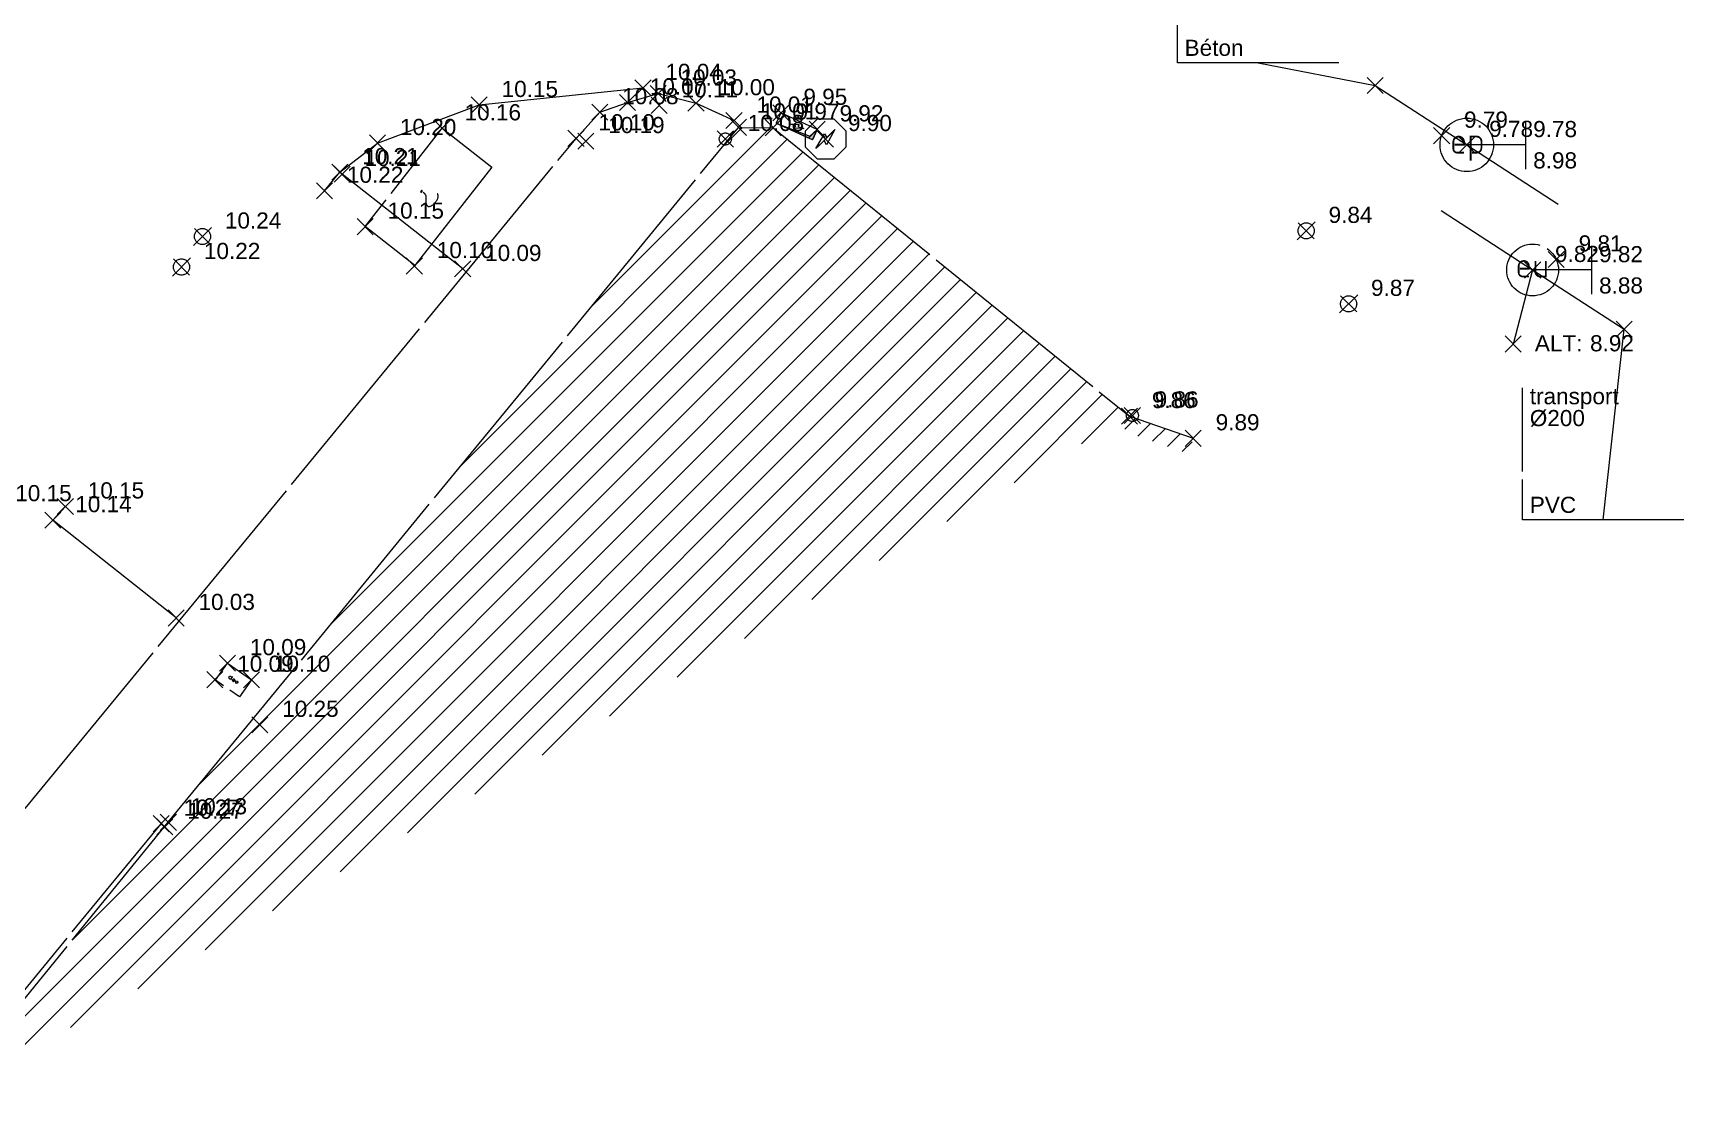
# Model space of a CAD drawing. Header units: metres. Extents: x 1232176 to 1232774, y 7198915 to 7199601.
# Drawn here: x 1232723.66 to 1232744.13, y 7199547.95 to 7199561.21 of the extents above; entities that cross this region are included whole.
import ezdxf
from ezdxf.enums import TextEntityAlignment as Align

# ---------------------------------------------------------------- set-up
doc = ezdxf.new("R2010")
doc.units = ezdxf.units.M
doc.header["$PDMODE"] = 3
doc.header["$PDSIZE"] = 0.1
for name, pattern in [('LL_0822', [2.5, 2.5, 0]), ('ML_2577', [2.5, 2.5, 0]), ('RL_1105', [2.5, 2.5, 0]), ('SL_1144', [2.5, 2.5, 0]), ('Socle_Continu', [2.5, 2.5, 0])]:
    doc.linetypes.add(name, pattern=pattern)
for name, color, linetype, lineweight in [('BATIH_SCS', 201, 'Socle_Continu', 13), ('CLOTH_SCS', 212, 'Socle_Continu', 13), ('CLOTU_SCS', 212, 'Socle_Continu', 13), ('EAUPO_SCS', 140, 'Socle_Continu', 13), ('ELECT_SCS', 1, 'Socle_Continu', 13), ('INDET_SCS', 7, 'Socle_Continu', 13), ('MARQU_PSS', 7, 'Socle_Continu', 13), ('SIGTA_SCI', 7, 'Socle_Continu', 13), ('SIGTO_SCI', 255, 'Socle_Continu', 13), ('VOIRI_SCS', 7, 'Socle_Continu', 13)]:
    doc.layers.add(name, color=color, linetype=linetype, lineweight=lineweight)
for name, color, linetype, lineweight, true_color in [('BATIM_SCS', 7, 'Socle_Continu', 13, 0xdf7fff), ('EAUPL_PSI', 5, 'Socle_Continu', 13, 0x0000ff), ('EAUPL_PSS', 5, 'Socle_Continu', 13, 0x0000ff), ('EAUPL_SCI', 5, 'Socle_Continu', 13, 0x0000ff), ('EAUPL_SCS', 5, 'Socle_Continu', 13, 0x0000ff), ('EAUPL_SCT', 5, 'Socle_Continu', 13, 0x0000ff), ('EAUUS_PSI', 7, 'Socle_Continu', 13, 0x7f3f00), ('EAUUS_SCI', 7, 'Socle_Continu', 13, 0x7f3f00), ('EAUUS_SCS', 7, 'Socle_Continu', 13, 0x7f3f00), ('EAUUS_SCT', 7, 'Socle_Continu', 13, 0x7f3f00)]:
    doc.layers.add(name, color=color, linetype=linetype, lineweight=lineweight, true_color=true_color)
doc.styles.add('Reseaux', font='arial.ttf')
doc.styles.get("Standard").update_dxf_attribs({"font": 'arial.ttf'})
doc.linetypes.add('BL_0101', pattern='A,3,-0.2,0.2,-0.381,["ep",Standard,S=0.254,R=0,X=-0.2,Y=-0.1],-0.381,0.2,-0.2', length=4.562)
doc.linetypes.add('CL_0181', pattern='A,3,-0.15,0.4,-0.381,["eu",Standard,S=0.254,R=0,X=-0.2,Y=-0.1],-0.381,0.4,-0.15', length=4.862)

# ---------------------------------------------------------------- blocks, each defined once
blk = doc.blocks.new('YP_1521')
at = {"layer": 'SIGTO_SCI', "color": 7, "linetype": 'Socle_Continu'}
blk.add_point((0, 0), dxfattribs=at)
at = {"layer": 'SIGTA_SCI', "linetype": 'Socle_Continu'}
blk.add_attdef('ALT', (0.278, 0.099), '', height=0.2, dxfattribs=at)
at = {"layer": 'SIGTA_SCI', "linetype": 'Socle_Continu', "flags": 9}
blk.add_attdef('CALQUE_ALT', (1.69, -1.18), '', height=0.2, dxfattribs=at)
at = {"layer": 'SIGTO_SCI', "linetype": 'Socle_Continu', "flags": 9}
for tag, p in [('ID', (1.69, 0.105)), ('NATURE', (1.69, -0.216)), ('FAMILLE', (1.69, -0.538)), ('CALQUE', (1.69, -0.859)), ('PCRS', (1.69, -1.823))]:
    blk.add_attdef(tag, p, '', height=0.2, dxfattribs=at)
blk = doc.blocks.new('AP_0001')
at = {"layer": 'EAUPO_SCS', "linetype": 'Socle_Continu'}
blk.add_line((0.113, 0.113), (-0.113, -0.113), dxfattribs=at)
blk.add_circle((0, 0), 0.1, dxfattribs=at)
at = {"layer": 'EAUPO_SCS', "linetype": 'Socle_Continu', "flags": 9}
for tag, p in [('ID', (0.809, 0.507)), ('NATURE', (0.809, 0.186)), ('FAMILLE', (0.809, -0.135)), ('CALQUE', (0.809, -0.456)), ('PCRS', (0.809, -0.778))]:
    blk.add_attdef(tag, p, '', height=0.2, dxfattribs=at)
blk = doc.blocks.new('KP_0764')
at = {"layer": 'INDET_SCS', "linetype": 'Socle_Continu', "flags": 128}
blk.add_lwpolyline([(0, 1), (1, 1), (1, 0), (0, 0)], close=True, dxfattribs=at)
blk.add_lwpolyline([(0.437, 0.578, -1), (0.562, 0.578, -0.209077), (0.53, 0.497, 0.201083), (0.5, 0.426), (0.5, 0.391)], format="xyb", dxfattribs=at)
at = {"layer": 'INDET_SCS', "linetype": 'Socle_Continu'}
blk.add_lwpolyline([(0.494, 0.365, 0.098491), (0.493, 0.362, 0.098491), (0.492, 0.359, 0.098491), (0.493, 0.356, 0.098491), (0.494, 0.354, 0.098491), (0.497, 0.352, 0.098491), (0.5, 0.352, 0.098491), (0.503, 0.352, 0.098491), (0.506, 0.354, 0.098491), (0.507, 0.356, 0.098491), (0.508, 0.359, 0.098491), (0.507, 0.362, 0.098491), (0.506, 0.365, 0.098491), (0.503, 0.367, 0.098491), (0.5, 0.367, 0.098491), (0.497, 0.367, 0.098491)], format="xyb", close=True, dxfattribs=at)
blk.add_lwpolyline([(0.494, 0.365, 0.098491), (0.493, 0.362, 0.098491), (0.492, 0.359, 0.098491), (0.493, 0.356, 0.098491), (0.494, 0.354, 0.098491), (0.497, 0.352, 0.098491), (0.5, 0.352, 0.098491), (0.503, 0.352, 0.098491), (0.506, 0.354, 0.098491), (0.507, 0.356, 0.098491), (0.508, 0.359, 0.098491), (0.507, 0.362, 0.098491), (0.506, 0.365, 0.098491), (0.503, 0.367, 0.098491), (0.5, 0.367, 0.098491), (0.497, 0.367, 0.098491)], format="xyb", close=True, dxfattribs=at)
at = {"layer": 'INDET_SCS', "linetype": 'Socle_Continu', "flags": 9}
for tag, p in [('ID', (1.453, 0.86)), ('NATURE', (1.453, 0.539)), ('FAMILLE', (1.453, 0.218)), ('CALQUE', (1.453, -0.103)), ('PCRS', (1.453, -0.425))]:
    blk.add_attdef(tag, p, '', height=0.2, dxfattribs=at)
blk = doc.blocks.new('AP_0009')
at = {"layer": 'EAUPO_SCS', "linetype": 'Socle_Continu', "flags": 128}
blk.add_lwpolyline([(1, 0), (0, 0), (0, 1), (1, 1)], close=True, dxfattribs=at)
at = {"layer": 'EAUPO_SCS', "linetype": 'Socle_Continu', "const_width": 0.0132, "flags": 128}
for points in [[(0.366, 0.559, -0.408207), (0.401, 0.525), (0.401, 0.441), (0.352, 0.441, -1.002527), (0.352, 0.5)], [(0.54, 0.441), (0.49, 0.441, -0.408864), (0.46, 0.47), (0.46, 0.52, -0.99952), (0.54, 0.52), (0.54, 0.5), (0.46, 0.5)], [(0.599, 0.381), (0.599, 0.559), (0.643, 0.559, -0.410969), (0.678, 0.525), (0.678, 0.475, -0.406349), (0.643, 0.441), (0.599, 0.441)]]:
    blk.add_lwpolyline(points, format="xyb", dxfattribs=at)
for points in [[(0.332, 0.559), (0.366, 0.559)], [(0.401, 0.5), (0.352, 0.5)]]:
    blk.add_lwpolyline(points, dxfattribs=at)
at = {"layer": 'EAUPO_SCS', "linetype": 'Socle_Continu', "flags": 9}
for tag, p in [('NATURE', (1.244, 0.525)), ('ID', (1.244, 0.846)), ('CALQUE', (1.244, -0.118)), ('FAMILLE', (1.244, 0.204)), ('PCRS', (1.244, -0.439))]:
    blk.add_attdef(tag, p, '', height=0.2, dxfattribs=at)
blk = doc.blocks.new('FP_0401')
at = {"layer": 'ELECT_SCS', "linetype": 'Socle_Continu', "flags": 128}
blk.add_lwpolyline([(-0.25, -0.102), (-0.25, 0.102), (-0.102, 0.25), (0.102, 0.25), (0.25, 0.102), (0.25, -0.102), (0.102, -0.25), (-0.102, -0.25)], close=True, dxfattribs=at)
blk.add_lwpolyline([(-0.119, -0.115), (-0.014, 0.066), (0.015, 0.019), (0.115, 0.117), (0.012, -0.071), (-0.016, -0.017), (-0.119, -0.115)], dxfattribs=at)
at = {"layer": 'ELECT_SCS', "linetype": 'Socle_Continu', "flags": 9}
for tag, p in [('ID', (0.777, 0.549)), ('NATURE', (0.777, 0.228)), ('FAMILLE', (0.777, -0.094)), ('CALQUE', (0.777, -0.415)), ('PCRS', (0.777, -0.736))]:
    blk.add_attdef(tag, p, '', height=0.2, dxfattribs=at)
blk = doc.blocks.new('FP_0406')
at = {"layer": 'ELECT_SCS', "linetype": 'Socle_Continu'}
blk.add_hatch(color=256, dxfattribs=at).paths.add_polyline_path([(0, 0), (0, 0.286), (1, 0.286), (0.1, 0.229)])
at = {"layer": 'ELECT_SCS', "linetype": 'Socle_Continu', "flags": 128}
blk.add_lwpolyline([(0, 0.286), (0, 0), (1, 0), (1, 0.286)], close=True, dxfattribs=at)
at = {"layer": 'ELECT_SCS', "linetype": 'Socle_Continu'}
blk.add_lwpolyline([(0, 0), (0, 0.286), (1, 0.286), (0.1, 0.229)], close=True, dxfattribs=at)
at = {"layer": 'ELECT_SCS', "linetype": 'Socle_Continu', "flags": 128}
blk.add_lwpolyline([(0.689, 0.161), (0.466, 0.074), (0.473, 0.136), (0.314, 0.12), (0.54, 0.215), (0.526, 0.147), (0.689, 0.161)], dxfattribs=at)
at = {"layer": 'ELECT_SCS', "linetype": 'Socle_Continu', "flags": 9}
for tag, p in [('ID', (1.244, 0.678)), ('NATURE', (1.244, 0.357)), ('FAMILLE', (1.244, 0.035)), ('CALQUE', (1.244, -0.286)), ('PCRS', (1.244, -0.607))]:
    blk.add_attdef(tag, p, '', height=0.2, dxfattribs=at)
blk = doc.blocks.new('CP_0161')
at = {"layer": 'EAUUS_SCS', "linetype": 'Socle_Continu', "const_width": 0.0333, "flags": 128}
for points in [[(-0.071, -0.125), (-0.195, -0.125, -0.405328), (-0.27, -0.05), (-0.27, 0.075, -0.999132), (-0.071, 0.075), (-0.071, 0.025), (-0.245, 0.025)], [(0.054, 0.175), (0.054, -0.038, 0.410802), (0.141, -0.125), (0.253, -0.125), (0.253, 0.175)]]:
    blk.add_lwpolyline(points, format="xyb", dxfattribs=at)
at = {"layer": 'EAUUS_SCS', "linetype": 'Socle_Continu'}
blk.add_circle((0, 0), 0.5, dxfattribs=at)
at = {"layer": 'EAUUS_SCS', "linetype": 'Socle_Continu', "flags": 9}
for tag, p in [('ID', (0.989, 0.577)), ('NATURE', (0.989, 0.255)), ('FAMILLE', (0.989, -0.066)), ('CALQUE', (0.989, -0.387)), ('PCRS', (0.989, -0.709)), ('TYPE', (0.989, -1.03))]:
    blk.add_attdef(tag, p, '', height=0.2, dxfattribs=at)
blk = doc.blocks.new('BP_2058')
at = {"layer": 'EAUPL_PSS', "linetype": 'Socle_Continu'}
blk.add_circle((0, 0), 0.075, dxfattribs=at)
at = {"layer": 'EAUPL_PSS', "linetype": 'Socle_Continu', "flags": 9}
for tag, p in [('ID', (0.501, -0.1)), ('NATURE', (0.501, -0.421)), ('FAMILLE', (0.501, -0.742)), ('CALQUE', (0.501, -1.064)), ('PCRS', (0.501, -1.385))]:
    blk.add_attdef(tag, p, '', height=0.2, dxfattribs=at)
blk = doc.blocks.new('BP_2051')
at = {"layer": 'EAUPL_PSI', "linetype": 'Socle_Continu'}
blk.add_line((0.733, 0), (0, 0), dxfattribs=at)
at = {"layer": 'EAUPL_PSI', "linetype": 'Socle_Continu', "flags": 128}
blk.add_lwpolyline([(0.733, -0.3), (0.733, 0.3)], dxfattribs=at)
at = {"layer": 'EAUPL_PSI', "linetype": 'Socle_Continu'}
blk.add_point((0, 0), dxfattribs=at)
for tag, p in [('TAMPON', (0.824, 0.196)), ('RADIER', (0.824, -0.192))]:
    blk.add_attdef(tag, text='', height=0.2, dxfattribs=at).set_placement(p, align=Align.MIDDLE_LEFT)
at = {"layer": 'EAUPL_PSI', "linetype": 'Socle_Continu', "style": 'Reseaux', "flags": 9}
for tag, p in [('ID', (2.428, 0.07)), ('NATURE', (2.428, -0.251))]:
    blk.add_attdef(tag, p, '', height=0.2, dxfattribs=at)
at = {"layer": 'EAUPL_PSI', "linetype": 'Socle_Continu', "flags": 9}
for tag, p in [('FAMILLE', (2.428, -0.573)), ('CALQUE', (2.428, -0.894))]:
    blk.add_attdef(tag, p, '', height=0.2, dxfattribs=at)
blk = doc.blocks.new('*U94')
at = {"layer": 'EAUPL_SCI', "linetype": 'Socle_Continu'}
blk.add_line((-1.451, 0.281), (0, 0), dxfattribs=at)
at = {"layer": 'EAUPL_SCI', "linetype": 'Socle_Continu', "flags": 128}
blk.add_lwpolyline([(-0.451, 0.281), (-2.451, 0.281), (-2.451, 1.92)], dxfattribs=at)
at = {"layer": 'EAUPL_SCI', "linetype": 'Socle_Continu'}
blk.add_point((0, 0), dxfattribs=at)
for tag, p in [('TYPE', (-2.362, 1.714)), ('DIAM', (-2.362, 1.444)), ('NBR', (-2.362, 1.166)), ('LARG', (-2.362, 0.9)), ('HAUT', (-2.362, 0.634)), ('MATER', (-2.362, 0.368))]:
    blk.add_attdef(tag, p, '', height=0.2, dxfattribs=at)
at = {"layer": 'EAUPL_SCI', "linetype": 'Socle_Continu', "flags": 9}
for tag, p in [('ID', (2.47, 1.418)), ('NATURE', (2.47, 1.097)), ('FAMILLE', (2.47, 0.776)), ('CALQUE', (2.47, 0.454))]:
    blk.add_attdef(tag, p, '', height=0.2, dxfattribs=at)
blk = doc.blocks.new('BP_0081')
at = {"layer": 'EAUPL_SCS', "linetype": 'Socle_Continu', "const_width": 0.02, "flags": 128}
for points in [[(-0.031, -0.087), (-0.106, -0.087, -0.424), (-0.151, -0.042), (-0.151, 0.033, -0.997785), (-0.031, 0.033), (-0.031, 0.003), (-0.136, 0.003)], [(0.044, -0.177), (0.044, 0.093), (0.112, 0.093, -0.410802), (0.164, 0.041), (0.164, -0.037, -0.396178), (0.112, -0.087), (0.059, -0.087)]]:
    blk.add_lwpolyline(points, format="xyb", dxfattribs=at)
at = {"layer": 'EAUPL_SCS', "linetype": 'Socle_Continu'}
blk.add_circle((0, 0), 0.3, dxfattribs=at)
at = {"layer": 'EAUPL_SCS', "linetype": 'Socle_Continu', "flags": 9}
for tag, p in [('ID', (0.731, 0.67)), ('NATURE', (0.731, 0.348)), ('FAMILLE', (0.731, 0.027)), ('CALQUE', (0.731, -0.294)), ('PCRS', (0.731, -0.615)), ('TYPE', (0.731, -0.937))]:
    blk.add_attdef(tag, p, '', height=0.2, dxfattribs=at)
blk = doc.blocks.new('*U95')
at = {"layer": 'EAUUS_SCI', "linetype": 'Socle_Continu'}
blk.add_line((-0.259, -2.363), (0, 0), dxfattribs=at)
at = {"layer": 'EAUUS_SCI', "linetype": 'Socle_Continu', "flags": 128}
blk.add_lwpolyline([(0.741, -2.363), (-1.259, -2.363), (-1.259, -0.725)], dxfattribs=at)
at = {"layer": 'EAUUS_SCI', "linetype": 'Socle_Continu'}
blk.add_point((0, 0), dxfattribs=at)
at = {"layer": 'EAUUS_SCI', "linetype": 'Socle_Continu', "flags": 9}
for tag, p in [('ID', (2.47, 1.418)), ('NATURE', (2.47, 1.097)), ('FAMILLE', (2.47, 0.776)), ('CALQUE', (2.47, 0.454))]:
    blk.add_attdef(tag, p, '', height=0.2, dxfattribs=at)
at = {"layer": 'EAUUS_SCI', "linetype": 'Socle_Continu'}
for tag, p in [('TYPE', (-1.17, -0.93)), ('DIAM', (-1.17, -1.2)), ('NBR', (-1.17, -1.479)), ('LARG', (-1.17, -1.744)), ('HAUT', (-1.17, -2.01)), ('MATER', (-1.17, -2.276))]:
    blk.add_attdef(tag, p, '', height=0.2, dxfattribs=at)
blk = doc.blocks.new('*U70')
at = {"layer": 'EAUUS_PSI', "linetype": 'Socle_Continu'}
blk.add_line((0.733, 0), (0, 0), dxfattribs=at)
at = {"layer": 'EAUUS_PSI', "linetype": 'Socle_Continu', "flags": 128}
blk.add_lwpolyline([(0.733, -0.3), (0.733, 0.3)], dxfattribs=at)
at = {"layer": 'EAUUS_PSI', "linetype": 'Socle_Continu'}
blk.add_point((0, 0), dxfattribs=at)
at = {"layer": 'EAUUS_PSI', "linetype": 'Socle_Continu', "style": 'Reseaux', "flags": 9}
for tag, p in [('ID', (2.525, 0.541)), ('NATURE', (2.525, 0.22))]:
    blk.add_attdef(tag, p, '', height=0.2, dxfattribs=at)
at = {"layer": 'EAUUS_PSI', "linetype": 'Socle_Continu'}
for tag, p in [('TAMPON', (0.824, 0.196)), ('RADIER', (0.824, -0.192))]:
    blk.add_attdef(tag, text='', height=0.2, dxfattribs=at).set_placement(p, align=Align.MIDDLE_LEFT)
at = {"layer": 'EAUUS_PSI', "linetype": 'Socle_Continu', "flags": 9}
for tag, p in [('FAMILLE', (2.525, -0.101)), ('CALQUE', (2.525, -0.423))]:
    blk.add_attdef(tag, p, '', height=0.2, dxfattribs=at)
blk = doc.blocks.new('CP_0169')
at = {"layer": 'EAUUS_SCI', "linetype": 'Socle_Continu'}
blk.add_point((0, 0), dxfattribs=at)
at = {"layer": 'EAUUS_SCI', "linetype": 'Socle_Continu', "insert": (0.268, 0.01), "char_height": 0.2, "attachment_point": 4}
blk.add_mtext_dynamic_manual_height_columns('\\pxql;ALT:', width=0.46273, gutter_width=1, heights=[0], dxfattribs=at)
at = {"layer": 'EAUUS_SCI', "linetype": 'Socle_Continu', "style": 'Reseaux', "flags": 9}
for tag, p in [('ID', (2.066, 0.187)), ('NATURE', (2.066, -0.134))]:
    blk.add_attdef(tag, p, '', height=0.2, dxfattribs=at)
at = {"layer": 'EAUUS_SCI', "linetype": 'Socle_Continu'}
blk.add_attdef('ALT', text='', height=0.2, dxfattribs=at).set_placement((0.952, 0.01), align=Align.MIDDLE_LEFT)
at = {"layer": 'EAUUS_SCI', "linetype": 'Socle_Continu', "flags": 9}
for tag, p in [('FAMILLE', (2.066, -0.456)), ('CALQUE', (2.066, -0.777)), ('TYPE', (2.066, -1.098)), ('PCRS', (2.066, -1.419))]:
    blk.add_attdef(tag, p, '', height=0.2, dxfattribs=at)

msp = doc.modelspace()

# ---------------------------------------------------------------- hatches: boundary and pattern name
at = {"layer": 'BATIH_SCS', "linetype": 'Socle_Continu'}
h = msp.add_hatch(dxfattribs=at)
h.set_pattern_fill('RL_1107', color=256, pattern_type=2)
h.set_pattern_definition([(45, (0, 0), (-0.176776695297, 0.176776695297), [])])
h.paths.add_polyline_path([(1232737.254, 7199556.461), (1232732.837, 7199560.035), (1232732.407, 7199560.039), (1232725.338, 7199551.428), (1232722.505, 7199547.95)])
at = {"layer": 'CLOTH_SCS', "linetype": 'Socle_Continu'}
h = msp.add_hatch(dxfattribs=at)
h.set_pattern_fill('SL_1144', color=256, pattern_type=2)
h.set_pattern_definition([(45, (0, 0), (-0.1237436867076, 0.1237436867076), [])])
h.paths.add_polyline_path([(1232737.254, 7199556.461), (1232737.188, 7199556.272), (1232737.979, 7199555.997), (1232738.045, 7199556.186)])

# ---------------------------------------------------------------- linework, layer by layer
at = {"layer": 'BATIM_SCS', "linetype": 'RL_1105'}
msp.add_polyline3d([(1232722.505, 7199547.95, 10.03), (1232725.338, 7199551.428, 10.13), (1232732.407, 7199560.039, 10.01), (1232732.837, 7199560.035, 9.97), (1232737.254, 7199556.461, 9.86)], dxfattribs=at)
at = {"layer": 'BATIM_SCS', "linetype": 'Socle_Continu'}
msp.add_polyline3d([(1232722.551, 7199548.017, 10.28), (1232722.499, 7199548.061, 10.27), (1232725.249, 7199551.411, 10.27), (1232725.295, 7199551.373, 10.27)], dxfattribs=at)
at = {"layer": 'CLOTU_SCS', "linetype": 'SL_1144'}
msp.add_polyline3d([(1232737.254, 7199556.461, 9.86), (1232738.045, 7199556.186, 9.89)], dxfattribs=at)
at = {"layer": 'EAUPL_SCT', "linetype": 'BL_0101'}
msp.add_polyline3d([(1232740.301, 7199560.557, 8.98), (1232741.436, 7199559.822, 8.98), (1232742.57, 7199559.088, 8.98)], dxfattribs=at)
at = {"layer": 'EAUUS_SCT', "linetype": 'CL_0181'}
for points in [[(1232741.117, 7199559.007, 8.88), (1232742.252, 7199558.272, 8.88), (1232743.387, 7199557.538, 8.88)], [(1232742.252, 7199558.272, 8.92), (1232742.012, 7199557.354, 8.92)]]:
    msp.add_polyline3d(points, dxfattribs=at)
at = {"layer": 'MARQU_PSS', "linetype": 'ML_2577'}
for points in [[(1232727.275, 7199559.253, 10.22), (1232727.464, 7199559.484, 10.21), (1232727.932, 7199559.845, 10.2), (1232729.193, 7199560.317, 10.15), (1232731.223, 7199560.528, 10.04)], [(1232728.988, 7199558.285, 10.09), (1232727.493, 7199559.46, 10.21)], [(1232725.435, 7199553.96, 10.03), (1232723.907, 7199555.173, 10.14), (1232724.062, 7199555.342, 10.15)]]:
    msp.add_polyline3d(points, dxfattribs=at)
at = {"layer": 'VOIRI_SCS', "linetype": 'LL_0822'}
msp.add_polyline3d([(1232721.912, 7199549.589, 9.93), (1232730.393, 7199559.903, 10.1), (1232730.687, 7199560.227, 10.08), (1232731.03, 7199560.346, 10.07), (1232731.411, 7199560.458, 10.03), (1232731.881, 7199560.338, 10), (1232732.352, 7199560.123, 10.01)], dxfattribs=at)

# ---------------------------------------------------------------- block references
at = {"layer": 'EAUPL_PSI', "linetype": 'Socle_Continu'}
ref = msp.add_blockref('BP_2051', (1232741.436, 7199559.822, 9.78), dxfattribs=at)
ref.add_attrib('TAMPON', '9.78', dxfattribs={"linetype": 'Socle_Continu', "height": 0.2}).set_placement((1232742.259, 7199560.018), align=Align.MIDDLE_LEFT)
ref.add_attrib('RADIER', '8.98', dxfattribs={"linetype": 'Socle_Continu', "height": 0.2}).set_placement((1232742.259, 7199559.63), align=Align.MIDDLE_LEFT)
at = {"layer": 'EAUPL_PSS'}
for p in [(1232732.244, 7199559.895, 10.08), (1232737.29, 7199556.469, 9.86)]:
    msp.add_blockref('BP_2058', p, dxfattribs=at)
at = {"layer": 'EAUPL_SCI', "linetype": 'Socle_Continu'}
ref = msp.add_blockref('*U94', (1232740.301, 7199560.557), dxfattribs=at)
ref.add_attrib('TYPE', 'transport', (1232737.938, 7199562.271), dxfattribs={"linetype": 'Socle_Continu', "height": 0.2})
ref.add_attrib('DIAM', 'Ø400', (1232737.938, 7199562.001), dxfattribs={"linetype": 'Socle_Continu', "height": 0.2})
ref.add_attrib('MATER', 'Béton', (1232737.938, 7199560.925), dxfattribs={"linetype": 'Socle_Continu', "height": 0.2})
at = {"layer": 'EAUPL_SCS', "linetype": 'Socle_Continu', "xscale": 1.104599200264792, "yscale": 1.104599200264792, "zscale": 1.104599200264792}
msp.add_blockref('BP_0081', (1232741.436, 7199559.822, 9.78), dxfattribs=at)
at = {"layer": 'EAUPO_SCS', "linetype": 'Socle_Continu'}
for p in [(1232739.445, 7199558.757, 9.84), (1232725.762, 7199558.687, 10.24), (1232725.502, 7199558.309, 10.22), (1232739.971, 7199557.852, 9.87)]:
    msp.add_blockref('AP_0001', p, dxfattribs=at)
at = {"layer": 'EAUPO_SCS', "linetype": 'Socle_Continu', "xscale": 0.3609930498049462, "yscale": 0.2585214441716456, "rotation": 145.1960629909605}
msp.add_blockref('AP_0009', (1232726.369, 7199553.194, 10.1), dxfattribs=at)
at = {"layer": 'EAUUS_PSI', "linetype": 'Socle_Continu'}
ref = msp.add_blockref('*U70', (1232742.252, 7199558.272, 9.82), dxfattribs=at)
ref.add_attrib('TAMPON', '9.82', dxfattribs={"linetype": 'Socle_Continu', "height": 0.2}).set_placement((1232743.076, 7199558.468), align=Align.MIDDLE_LEFT)
ref.add_attrib('RADIER', '8.88', dxfattribs={"linetype": 'Socle_Continu', "height": 0.2}).set_placement((1232743.076, 7199558.08), align=Align.MIDDLE_LEFT)
at = {"layer": 'EAUUS_SCI', "linetype": 'Socle_Continu'}
ref = msp.add_blockref('*U95', (1232743.387, 7199557.538), dxfattribs=at)
ref.add_attrib('TYPE', 'transport', (1232742.217, 7199556.608), dxfattribs={"linetype": 'Socle_Continu', "height": 0.2})
ref.add_attrib('DIAM', 'Ø200', (1232742.217, 7199556.337), dxfattribs={"linetype": 'Socle_Continu', "height": 0.2})
ref.add_attrib('MATER', 'PVC', (1232742.217, 7199555.262), dxfattribs={"linetype": 'Socle_Continu', "height": 0.2})
msp.add_blockref('CP_0169', (1232742.012, 7199557.354), dxfattribs=at).add_auto_attribs({'ALT': '8.92'})
at = {"layer": 'EAUUS_SCS', "linetype": 'Socle_Continu', "xscale": 0.6411104873313138, "yscale": 0.6411104873313138, "zscale": 0.6411104873313138}
msp.add_blockref('CP_0161', (1232742.252, 7199558.272, 9.82), dxfattribs=at)
at = {"layer": 'ELECT_SCS', "linetype": 'Socle_Continu', "xscale": 0.4930246459875695, "yscale": 0.4930246459875695, "rotation": 155.3852609719563}
msp.add_blockref('FP_0406', (1232733.382, 7199560.014, 9.92), dxfattribs=at)
at = {"layer": 'ELECT_SCS', "linetype": 'Socle_Continu'}
msp.add_blockref('FP_0401', (1232733.487, 7199559.894, 9.9), dxfattribs=at)
at = {"layer": 'INDET_SCS', "linetype": 'Socle_Continu', "xscale": 1.547989894469244, "yscale": 0.7811516459787754, "rotation": 231.9251731427645}
msp.add_blockref('KP_0764', (1232728.734, 7199560.028, 10.16), dxfattribs=at)
at = {"layer": 'SIGTO_SCI', "linetype": 'Socle_Continu'}
ref = msp.add_blockref('YP_1521', (1232731.223, 7199560.528, 10.04), dxfattribs=at)
ref.add_attrib('ALT', '10.04', (1232731.501, 7199560.627, 10.04), dxfattribs={"layer": 'SIGTA_SCI', "linetype": 'Socle_Continu', "height": 0.2})
ref = msp.add_blockref('YP_1521', (1232731.411, 7199560.458, 10.03), dxfattribs=at)
ref.add_attrib('ALT', '10.03', (1232731.689, 7199560.557, 10.03), dxfattribs={"layer": 'SIGTA_SCI', "linetype": 'Socle_Continu', "height": 0.2})
ref = msp.add_blockref('YP_1521', (1232729.193, 7199560.317, 10.15), dxfattribs=at)
ref.add_attrib('ALT', '10.15', (1232729.471, 7199560.415, 10.15), dxfattribs={"layer": 'SIGTA_SCI', "linetype": 'Socle_Continu', "height": 0.2})
ref = msp.add_blockref('YP_1521', (1232730.687, 7199560.227, 10.08), dxfattribs=at)
ref.add_attrib('ALT', '10.08', (1232730.965, 7199560.326, 10.08), dxfattribs={"layer": 'SIGTA_SCI', "linetype": 'Socle_Continu', "height": 0.2})
ref = msp.add_blockref('YP_1521', (1232731.03, 7199560.346, 10.07), dxfattribs=at)
ref.add_attrib('ALT', '10.07', (1232731.308, 7199560.445, 10.07), dxfattribs={"layer": 'SIGTA_SCI', "linetype": 'Socle_Continu', "height": 0.2})
ref = msp.add_blockref('YP_1521', (1232731.424, 7199560.312, 10.11), dxfattribs=at)
ref.add_attrib('ALT', '10.11', (1232731.702, 7199560.411, 10.11), dxfattribs={"layer": 'SIGTA_SCI', "linetype": 'Socle_Continu', "height": 0.2})
ref = msp.add_blockref('YP_1521', (1232731.881, 7199560.338, 10), dxfattribs=at)
ref.add_attrib('ALT', '10.00', (1232732.159, 7199560.437, 10), dxfattribs={"layer": 'SIGTA_SCI', "linetype": 'Socle_Continu', "height": 0.2})
ref = msp.add_blockref('YP_1521', (1232732.934, 7199560.219, 9.95), dxfattribs=at)
ref.add_attrib('ALT', '9.95', (1232733.212, 7199560.318, 9.95), dxfattribs={"layer": 'SIGTA_SCI', "linetype": 'Socle_Continu', "height": 0.2})
ref = msp.add_blockref('YP_1521', (1232728.734, 7199560.028, 10.16), dxfattribs=at)
ref.add_attrib('ALT', '10.16', (1232729.012, 7199560.126, 10.16), dxfattribs={"layer": 'SIGTA_SCI', "linetype": 'Socle_Continu', "height": 0.2})
ref = msp.add_blockref('YP_1521', (1232732.352, 7199560.123, 10.01), dxfattribs=at)
ref.add_attrib('ALT', '10.01', (1232732.63, 7199560.222, 10.01), dxfattribs={"layer": 'SIGTA_SCI', "linetype": 'Socle_Continu', "height": 0.2})
ref = msp.add_blockref('YP_1521', (1232732.407, 7199560.039, 10.01), dxfattribs=at)
ref.add_attrib('ALT', '10.01', (1232732.685, 7199560.138, 10.01), dxfattribs={"layer": 'SIGTA_SCI', "linetype": 'Socle_Continu', "height": 0.2})
ref = msp.add_blockref('YP_1521', (1232732.837, 7199560.035, 9.97), dxfattribs=at)
ref.add_attrib('ALT', '9.97', (1232733.115, 7199560.134, 9.97), dxfattribs={"layer": 'SIGTA_SCI', "linetype": 'Socle_Continu', "height": 0.2})
ref = msp.add_blockref('YP_1521', (1232733.382, 7199560.014, 9.92), dxfattribs=at)
ref.add_attrib('ALT', '9.92', (1232733.66, 7199560.113, 9.92), dxfattribs={"layer": 'SIGTA_SCI', "linetype": 'Socle_Continu', "height": 0.2})
ref = msp.add_blockref('YP_1521', (1232727.932, 7199559.845, 10.2), dxfattribs=at)
ref.add_attrib('ALT', '10.20', (1232728.21, 7199559.944, 10.2), dxfattribs={"layer": 'SIGTA_SCI', "linetype": 'Socle_Continu', "height": 0.2})
ref = msp.add_blockref('YP_1521', (1232730.393, 7199559.903, 10.1), dxfattribs=at)
ref.add_attrib('ALT', '10.10', (1232730.671, 7199560.002, 10.1), dxfattribs={"layer": 'SIGTA_SCI', "linetype": 'Socle_Continu', "height": 0.2})
ref = msp.add_blockref('YP_1521', (1232730.514, 7199559.869, 10.19), dxfattribs=at)
ref.add_attrib('ALT', '10.19', (1232730.792, 7199559.968, 10.19), dxfattribs={"layer": 'SIGTA_SCI', "linetype": 'Socle_Continu', "height": 0.2})
ref = msp.add_blockref('YP_1521', (1232732.244, 7199559.895, 10.08), dxfattribs=at)
ref.add_attrib('ALT', '10.08', (1232732.522, 7199559.994, 10.08), dxfattribs={"layer": 'SIGTA_SCI', "linetype": 'Socle_Continu', "height": 0.2})
ref = msp.add_blockref('YP_1521', (1232733.487, 7199559.894, 9.9), dxfattribs=at)
ref.add_attrib('ALT', '9.90', (1232733.765, 7199559.993, 9.9), dxfattribs={"layer": 'SIGTA_SCI', "linetype": 'Socle_Continu', "height": 0.2})
ref = msp.add_blockref('YP_1521', (1232741.124, 7199559.936, 9.79), dxfattribs=at)
ref.add_attrib('ALT', '9.79', (1232741.402, 7199560.035, 9.79), dxfattribs={"layer": 'SIGTA_SCI', "linetype": 'Socle_Continu', "height": 0.2})
ref = msp.add_blockref('YP_1521', (1232741.436, 7199559.822, 9.78), dxfattribs=at)
ref.add_attrib('ALT', '9.78', (1232741.714, 7199559.921, 9.78), dxfattribs={"layer": 'SIGTA_SCI', "linetype": 'Socle_Continu', "height": 0.2})
ref = msp.add_blockref('YP_1521', (1232727.464, 7199559.484, 10.21), dxfattribs=at)
ref.add_attrib('ALT', '10.21', (1232727.742, 7199559.583, 10.21), dxfattribs={"layer": 'SIGTA_SCI', "linetype": 'Socle_Continu', "height": 0.2})
ref = msp.add_blockref('YP_1521', (1232727.493, 7199559.46, 10.21), dxfattribs=at)
ref.add_attrib('ALT', '10.21', (1232727.771, 7199559.559, 10.21), dxfattribs={"layer": 'SIGTA_SCI', "linetype": 'Socle_Continu', "height": 0.2})
ref = msp.add_blockref('YP_1521', (1232727.275, 7199559.253, 10.22), dxfattribs=at)
ref.add_attrib('ALT', '10.22', (1232727.553, 7199559.352, 10.22), dxfattribs={"layer": 'SIGTA_SCI', "linetype": 'Socle_Continu', "height": 0.2})
ref = msp.add_blockref('YP_1521', (1232727.779, 7199558.809, 10.15), dxfattribs=at)
ref.add_attrib('ALT', '10.15', (1232728.057, 7199558.908, 10.15), dxfattribs={"layer": 'SIGTA_SCI', "linetype": 'Socle_Continu', "height": 0.2})
ref = msp.add_blockref('YP_1521', (1232739.445, 7199558.757, 9.84), dxfattribs=at)
ref.add_attrib('ALT', '9.84', (1232739.723, 7199558.855, 9.84), dxfattribs={"layer": 'SIGTA_SCI', "linetype": 'Socle_Continu', "height": 0.2})
ref = msp.add_blockref('YP_1521', (1232725.762, 7199558.687, 10.24), dxfattribs=at)
ref.add_attrib('ALT', '10.24', (1232726.04, 7199558.785, 10.24), dxfattribs={"layer": 'SIGTA_SCI', "linetype": 'Socle_Continu', "height": 0.2})
ref = msp.add_blockref('YP_1521', (1232742.545, 7199558.402, 9.81), dxfattribs=at)
ref.add_attrib('ALT', '9.81', (1232742.823, 7199558.501, 9.81), dxfattribs={"layer": 'SIGTA_SCI', "linetype": 'Socle_Continu', "height": 0.2})
ref = msp.add_blockref('YP_1521', (1232725.502, 7199558.309, 10.22), dxfattribs=at)
ref.add_attrib('ALT', '10.22', (1232725.78, 7199558.408, 10.22), dxfattribs={"layer": 'SIGTA_SCI', "linetype": 'Socle_Continu', "height": 0.2})
ref = msp.add_blockref('YP_1521', (1232728.389, 7199558.321, 10.1), dxfattribs=at)
ref.add_attrib('ALT', '10.10', (1232728.667, 7199558.419, 10.1), dxfattribs={"layer": 'SIGTA_SCI', "linetype": 'Socle_Continu', "height": 0.2})
ref = msp.add_blockref('YP_1521', (1232728.988, 7199558.285, 10.09), dxfattribs=at)
ref.add_attrib('ALT', '10.09', (1232729.266, 7199558.383, 10.09), dxfattribs={"layer": 'SIGTA_SCI', "linetype": 'Socle_Continu', "height": 0.2})
ref = msp.add_blockref('YP_1521', (1232742.252, 7199558.272, 9.82), dxfattribs=at)
ref.add_attrib('ALT', '9.82', (1232742.53, 7199558.371, 9.82), dxfattribs={"layer": 'SIGTA_SCI', "linetype": 'Socle_Continu', "height": 0.2})
ref = msp.add_blockref('YP_1521', (1232739.971, 7199557.852, 9.87), dxfattribs=at)
ref.add_attrib('ALT', '9.87', (1232740.249, 7199557.951, 9.87), dxfattribs={"layer": 'SIGTA_SCI', "linetype": 'Socle_Continu', "height": 0.2})
ref = msp.add_blockref('YP_1521', (1232737.254, 7199556.461, 9.86), dxfattribs=at)
ref.add_attrib('ALT', '9.86', (1232737.532, 7199556.56, 9.86), dxfattribs={"layer": 'SIGTA_SCI', "linetype": 'Socle_Continu', "height": 0.2})
ref = msp.add_blockref('YP_1521', (1232737.29, 7199556.469, 9.86), dxfattribs=at)
ref.add_attrib('ALT', '9.86', (1232737.567, 7199556.568, 9.86), dxfattribs={"layer": 'SIGTA_SCI', "linetype": 'Socle_Continu', "height": 0.2})
ref = msp.add_blockref('YP_1521', (1232738.045, 7199556.186, 9.89), dxfattribs=at)
ref.add_attrib('ALT', '9.89', (1232738.323, 7199556.285, 9.89), dxfattribs={"layer": 'SIGTA_SCI', "linetype": 'Socle_Continu', "height": 0.2})
ref = msp.add_blockref('YP_1521', (1232723.163, 7199555.308, 10.15), dxfattribs=at)
ref.add_attrib('ALT', '10.15', (1232723.441, 7199555.407, 10.15), dxfattribs={"layer": 'SIGTA_SCI', "linetype": 'Socle_Continu', "height": 0.2})
ref = msp.add_blockref('YP_1521', (1232724.062, 7199555.342, 10.15), dxfattribs=at)
ref.add_attrib('ALT', '10.15', (1232724.34, 7199555.441, 10.15), dxfattribs={"layer": 'SIGTA_SCI', "linetype": 'Socle_Continu', "height": 0.2})
ref = msp.add_blockref('YP_1521', (1232723.907, 7199555.173, 10.14), dxfattribs=at)
ref.add_attrib('ALT', '10.14', (1232724.185, 7199555.271, 10.14), dxfattribs={"layer": 'SIGTA_SCI', "linetype": 'Socle_Continu', "height": 0.2})
ref = msp.add_blockref('YP_1521', (1232725.435, 7199553.96, 10.03), dxfattribs=at)
ref.add_attrib('ALT', '10.03', (1232725.713, 7199554.059, 10.03), dxfattribs={"layer": 'SIGTA_SCI', "linetype": 'Socle_Continu', "height": 0.2})
ref = msp.add_blockref('YP_1521', (1232726.073, 7199553.4, 10.09), dxfattribs=at)
ref.add_attrib('ALT', '10.09', (1232726.35, 7199553.499, 10.09), dxfattribs={"layer": 'SIGTA_SCI', "linetype": 'Socle_Continu', "height": 0.2})
ref = msp.add_blockref('YP_1521', (1232725.915, 7199553.195, 10.09), dxfattribs=at)
ref.add_attrib('ALT', '10.09', (1232726.193, 7199553.293, 10.09), dxfattribs={"layer": 'SIGTA_SCI', "linetype": 'Socle_Continu', "height": 0.2})
ref = msp.add_blockref('YP_1521', (1232726.369, 7199553.194, 10.1), dxfattribs=at)
ref.add_attrib('ALT', '10.10', (1232726.647, 7199553.293, 10.1), dxfattribs={"layer": 'SIGTA_SCI', "linetype": 'Socle_Continu', "height": 0.2})
ref = msp.add_blockref('YP_1521', (1232726.474, 7199552.636, 10.25), dxfattribs=at)
ref.add_attrib('ALT', '10.25', (1232726.751, 7199552.735, 10.25), dxfattribs={"layer": 'SIGTA_SCI', "linetype": 'Socle_Continu', "height": 0.2})
ref = msp.add_blockref('YP_1521', (1232725.249, 7199551.411, 10.27), dxfattribs=at)
ref.add_attrib('ALT', '10.27', (1232725.527, 7199551.51, 10.27), dxfattribs={"layer": 'SIGTA_SCI', "linetype": 'Socle_Continu', "height": 0.2})
ref = msp.add_blockref('YP_1521', (1232725.295, 7199551.373, 10.27), dxfattribs=at)
ref.add_attrib('ALT', '10.27', (1232725.573, 7199551.472, 10.27), dxfattribs={"layer": 'SIGTA_SCI', "linetype": 'Socle_Continu', "height": 0.2})
ref = msp.add_blockref('YP_1521', (1232725.338, 7199551.428, 10.13), dxfattribs=at)
ref.add_attrib('ALT', '10.13', (1232725.616, 7199551.527, 10.13), dxfattribs={"layer": 'SIGTA_SCI', "linetype": 'Socle_Continu', "height": 0.2})

doc.saveas('drawing.dxf')
